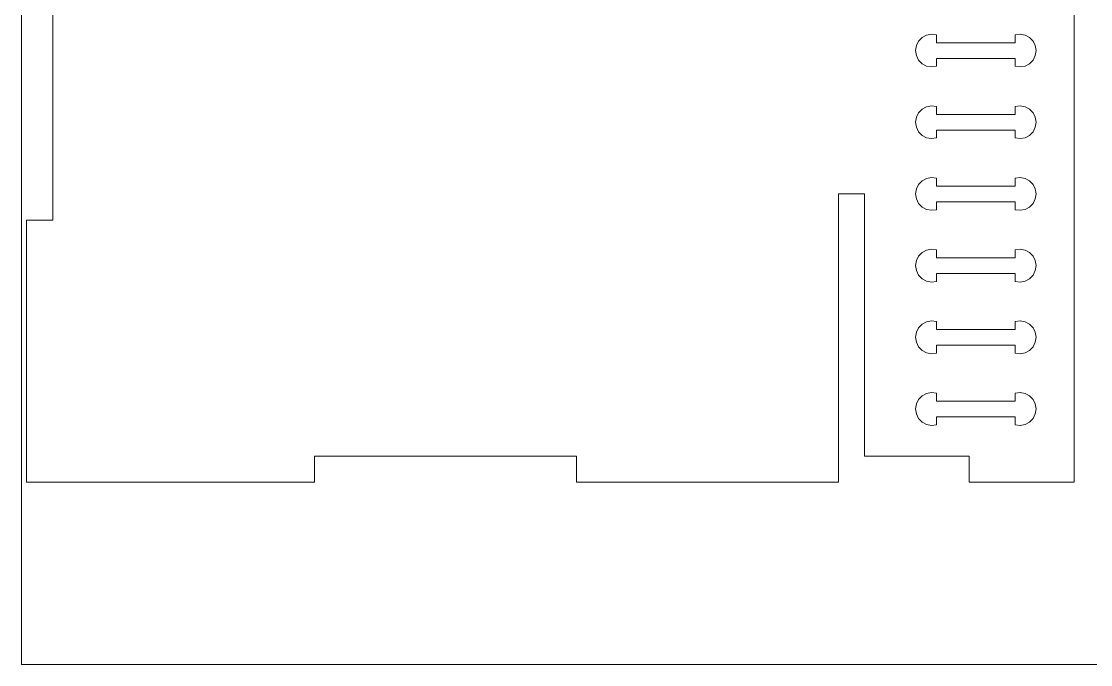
# Model space of a CAD drawing. Header units: millimetres. Extents: x -12 to 720, y -546 to 534.
# Drawn here: x -12 to 233, y -546 to -398.7 of the extents above; entities that cross this region are included whole.
import ezdxf

# ---------------------------------------------------------------- set-up
doc = ezdxf.new("R2010")
doc.units = ezdxf.units.MM
doc.header["$MEASUREMENT"] = 0
doc.layers.add('2', color=5, linetype='Continuous')

msp = doc.modelspace()

# ---------------------------------------------------------------- linework, layer by layer
at = {"lineweight": 5}
for points, knots in [([(229.2, -504.24), (229.2, -504.24), (229.2, -504.24), (229.2, -504.24), (229.2, -504.24), (229.2, -504.24), (229.2, -264.24), (229.2, -264.24)], [0, 0, 0, 0, 0.333333, 0.333333, 0.333333, 0.333333, 1, 1, 1, 1]), ([(-10.8, -384.24), (-10.8, -384.24), (-4.8, -384.24), (-4.8, -384.24), (-4.8, -384.24), (-4.8, -384.24), (-4.8, -444.24), (-4.8, -444.24), (-4.8, -444.24), (-4.8, -444.24), (-4.8, -444.24), (-4.8, -444.24)], [0, 0, 0, 0, 0.25, 0.25, 0.25, 0.25, 0.5, 0.5, 0.5, 0.5, 1, 1, 1, 1]), ([(215.71, -409.01), (215.71, -409.01), (215.71, -409.01), (215.71, -409.01), (215.71, -409.01), (215.71, -409.01), (215.71, -407.21), (215.71, -407.21), (215.71, -407.21), (215.71, -407.21), (197.71, -407.21), (197.71, -407.21), (197.71, -407.21), (197.71, -407.21), (197.71, -409.01), (197.71, -409.01), (197.71, -409.01), (197.71, -409.01), (196.56, -409.16), (196.56, -409.16), (196.56, -409.16), (196.56, -409.16), (195.43, -408.95), (195.43, -408.95), (195.43, -408.95), (195.43, -408.95), (194.41, -408.41), (194.41, -408.41), (194.41, -408.41), (194.41, -408.41), (193.6, -407.59), (193.6, -407.59), (193.6, -407.59), (193.6, -407.59), (193.09, -406.55), (193.09, -406.55), (193.09, -406.55), (193.09, -406.55), (192.91, -405.41), (192.91, -405.41), (192.91, -405.41), (192.91, -405.41), (193.09, -404.27), (193.09, -404.27), (193.09, -404.27), (193.09, -404.27), (193.6, -403.24), (193.6, -403.24), (193.6, -403.24), (193.6, -403.24), (194.41, -402.41), (194.41, -402.41), (194.41, -402.41), (194.41, -402.41), (195.43, -401.87), (195.43, -401.87), (195.43, -401.87), (195.43, -401.87), (196.56, -401.66), (196.56, -401.66), (196.56, -401.66), (196.56, -401.66), (197.71, -401.81), (197.71, -401.81)], [0, 0, 0, 0, 0.058824, 0.058824, 0.058824, 0.058824, 0.117647, 0.117647, 0.117647, 0.117647, 0.176471, 0.176471, 0.176471, 0.176471, 0.235294, 0.235294, 0.235294, 0.235294, 0.294118, 0.294118, 0.294118, 0.294118, 0.352941, 0.352941, 0.352941, 0.352941, 0.411765, 0.411765, 0.411765, 0.411765, 0.470588, 0.470588, 0.470588, 0.470588, 0.529412, 0.529412, 0.529412, 0.529412, 0.588235, 0.588235, 0.588235, 0.588235, 0.647059, 0.647059, 0.647059, 0.647059, 0.705882, 0.705882, 0.705882, 0.705882, 0.764706, 0.764706, 0.764706, 0.764706, 0.823529, 0.823529, 0.823529, 0.823529, 0.882353, 0.882353, 0.882353, 0.882353, 1, 1, 1, 1]), ([(215.71, -409.01), (215.71, -409.01), (216.85, -409.16), (216.85, -409.16), (216.85, -409.16), (216.85, -409.16), (217.99, -408.95), (217.99, -408.95), (217.99, -408.95), (217.99, -408.95), (219.01, -408.41), (219.01, -408.41), (219.01, -408.41), (219.01, -408.41), (219.81, -407.59), (219.81, -407.59), (219.81, -407.59), (219.81, -407.59), (220.33, -406.55), (220.33, -406.55), (220.33, -406.55), (220.33, -406.55), (220.51, -405.41), (220.51, -405.41), (220.51, -405.41), (220.51, -405.41), (220.33, -404.27), (220.33, -404.27), (220.33, -404.27), (220.33, -404.27), (219.81, -403.24), (219.81, -403.24), (219.81, -403.24), (219.81, -403.24), (219.01, -402.41), (219.01, -402.41), (219.01, -402.41), (219.01, -402.41), (217.99, -401.87), (217.99, -401.87), (217.99, -401.87), (217.99, -401.87), (216.85, -401.66), (216.85, -401.66), (216.85, -401.66), (216.85, -401.66), (215.71, -401.81), (215.71, -401.81), (215.71, -401.81), (215.71, -401.81), (215.71, -403.61), (215.71, -403.61), (215.71, -403.61), (215.71, -403.61), (197.71, -403.61), (197.71, -403.61), (197.71, -403.61), (197.71, -403.61), (197.71, -401.81), (197.71, -401.81)], [0, 0, 0, 0, 0.0625, 0.0625, 0.0625, 0.0625, 0.125, 0.125, 0.125, 0.125, 0.1875, 0.1875, 0.1875, 0.1875, 0.25, 0.25, 0.25, 0.25, 0.3125, 0.3125, 0.3125, 0.3125, 0.375, 0.375, 0.375, 0.375, 0.4375, 0.4375, 0.4375, 0.4375, 0.5, 0.5, 0.5, 0.5, 0.5625, 0.5625, 0.5625, 0.5625, 0.625, 0.625, 0.625, 0.625, 0.6875, 0.6875, 0.6875, 0.6875, 0.75, 0.75, 0.75, 0.75, 0.8125, 0.8125, 0.8125, 0.8125, 0.875, 0.875, 0.875, 0.875, 1, 1, 1, 1]), ([(215.71, -425.42), (215.71, -425.42), (215.71, -423.62), (215.71, -423.62), (215.71, -423.62), (215.71, -423.62), (197.71, -423.62), (197.71, -423.62), (197.71, -423.62), (197.71, -423.62), (197.71, -425.42), (197.71, -425.42), (197.71, -425.42), (197.71, -425.42), (196.56, -425.57), (196.56, -425.57), (196.56, -425.57), (196.56, -425.57), (195.43, -425.37), (195.43, -425.37), (195.43, -425.37), (195.43, -425.37), (194.41, -424.82), (194.41, -424.82), (194.41, -424.82), (194.41, -424.82), (193.6, -424), (193.6, -424), (193.6, -424), (193.6, -424), (193.09, -422.97), (193.09, -422.97), (193.09, -422.97), (193.09, -422.97), (192.91, -421.82), (192.91, -421.82), (192.91, -421.82), (192.91, -421.82), (193.09, -420.68), (193.09, -420.68), (193.09, -420.68), (193.09, -420.68), (193.6, -419.65), (193.6, -419.65), (193.6, -419.65), (193.6, -419.65), (194.41, -418.82), (194.41, -418.82), (194.41, -418.82), (194.41, -418.82), (195.43, -418.28), (195.43, -418.28), (195.43, -418.28), (195.43, -418.28), (196.56, -418.08), (196.56, -418.08), (196.56, -418.08), (196.56, -418.08), (197.71, -418.22), (197.71, -418.22)], [0, 0, 0, 0, 0.0625, 0.0625, 0.0625, 0.0625, 0.125, 0.125, 0.125, 0.125, 0.1875, 0.1875, 0.1875, 0.1875, 0.25, 0.25, 0.25, 0.25, 0.3125, 0.3125, 0.3125, 0.3125, 0.375, 0.375, 0.375, 0.375, 0.4375, 0.4375, 0.4375, 0.4375, 0.5, 0.5, 0.5, 0.5, 0.5625, 0.5625, 0.5625, 0.5625, 0.625, 0.625, 0.625, 0.625, 0.6875, 0.6875, 0.6875, 0.6875, 0.75, 0.75, 0.75, 0.75, 0.8125, 0.8125, 0.8125, 0.8125, 0.875, 0.875, 0.875, 0.875, 1, 1, 1, 1]), ([(216.85, -425.57), (216.85, -425.57), (217.99, -425.37), (217.99, -425.37), (217.99, -425.37), (217.99, -425.37), (219.01, -424.82), (219.01, -424.82), (219.01, -424.82), (219.01, -424.82), (219.81, -424), (219.81, -424), (219.81, -424), (219.81, -424), (220.33, -422.97), (220.33, -422.97), (220.33, -422.97), (220.33, -422.97), (220.51, -421.82), (220.51, -421.82), (220.51, -421.82), (220.51, -421.82), (220.33, -420.68), (220.33, -420.68), (220.33, -420.68), (220.33, -420.68), (219.81, -419.65), (219.81, -419.65), (219.81, -419.65), (219.81, -419.65), (219.01, -418.82), (219.01, -418.82), (219.01, -418.82), (219.01, -418.82), (217.99, -418.28), (217.99, -418.28), (217.99, -418.28), (217.99, -418.28), (216.85, -418.08), (216.85, -418.08), (216.85, -418.08), (216.85, -418.08), (215.71, -418.22), (215.71, -418.22), (215.71, -418.22), (215.71, -418.22), (215.71, -420.02), (215.71, -420.02), (215.71, -420.02), (215.71, -420.02), (197.71, -420.02), (197.71, -420.02), (197.71, -420.02), (197.71, -420.02), (197.71, -420.02), (197.71, -420.02)], [0, 0, 0, 0, 0.066667, 0.066667, 0.066667, 0.066667, 0.133333, 0.133333, 0.133333, 0.133333, 0.2, 0.2, 0.2, 0.2, 0.266667, 0.266667, 0.266667, 0.266667, 0.333333, 0.333333, 0.333333, 0.333333, 0.4, 0.4, 0.4, 0.4, 0.466667, 0.466667, 0.466667, 0.466667, 0.533333, 0.533333, 0.533333, 0.533333, 0.6, 0.6, 0.6, 0.6, 0.666667, 0.666667, 0.666667, 0.666667, 0.733333, 0.733333, 0.733333, 0.733333, 0.8, 0.8, 0.8, 0.8, 0.866667, 0.866667, 0.866667, 0.866667, 1, 1, 1, 1]), ([(197.71, -420.02), (197.71, -420.02), (197.71, -418.22), (197.71, -418.22), (197.71, -418.22), (197.71, -418.22), (197.71, -418.22), (197.71, -418.22)], [0, 0, 0, 0, 0.333333, 0.333333, 0.333333, 0.333333, 1, 1, 1, 1]), ([(215.71, -425.42), (215.71, -425.42), (216.85, -425.57), (216.85, -425.57), (216.85, -425.57), (216.85, -425.57), (216.85, -425.57), (216.85, -425.57)], [0, 0, 0, 0, 0.333333, 0.333333, 0.333333, 0.333333, 1, 1, 1, 1]), ([(215.71, -441.84), (215.71, -441.84), (215.71, -441.84), (215.71, -441.84), (215.71, -441.84), (215.71, -441.84), (215.71, -440.04), (215.71, -440.04), (215.71, -440.04), (215.71, -440.04), (197.71, -440.04), (197.71, -440.04), (197.71, -440.04), (197.71, -440.04), (197.71, -441.84), (197.71, -441.84), (197.71, -441.84), (197.71, -441.84), (196.56, -441.99), (196.56, -441.99), (196.56, -441.99), (196.56, -441.99), (195.43, -441.78), (195.43, -441.78), (195.43, -441.78), (195.43, -441.78), (194.41, -441.24), (194.41, -441.24), (194.41, -441.24), (194.41, -441.24), (193.6, -440.41), (193.6, -440.41), (193.6, -440.41), (193.6, -440.41), (193.09, -439.38), (193.09, -439.38), (193.09, -439.38), (193.09, -439.38), (192.91, -438.24), (192.91, -438.24), (192.91, -438.24), (192.91, -438.24), (193.09, -437.1), (193.09, -437.1), (193.09, -437.1), (193.09, -437.1), (193.6, -436.06), (193.6, -436.06), (193.6, -436.06), (193.6, -436.06), (194.41, -435.24), (194.41, -435.24), (194.41, -435.24), (194.41, -435.24), (195.43, -434.69), (195.43, -434.69), (195.43, -434.69), (195.43, -434.69), (196.56, -434.49), (196.56, -434.49), (196.56, -434.49), (196.56, -434.49), (197.71, -434.64), (197.71, -434.64)], [0, 0, 0, 0, 0.058824, 0.058824, 0.058824, 0.058824, 0.117647, 0.117647, 0.117647, 0.117647, 0.176471, 0.176471, 0.176471, 0.176471, 0.235294, 0.235294, 0.235294, 0.235294, 0.294118, 0.294118, 0.294118, 0.294118, 0.352941, 0.352941, 0.352941, 0.352941, 0.411765, 0.411765, 0.411765, 0.411765, 0.470588, 0.470588, 0.470588, 0.470588, 0.529412, 0.529412, 0.529412, 0.529412, 0.588235, 0.588235, 0.588235, 0.588235, 0.647059, 0.647059, 0.647059, 0.647059, 0.705882, 0.705882, 0.705882, 0.705882, 0.764706, 0.764706, 0.764706, 0.764706, 0.823529, 0.823529, 0.823529, 0.823529, 0.882353, 0.882353, 0.882353, 0.882353, 1, 1, 1, 1]), ([(215.71, -441.84), (215.71, -441.84), (216.85, -441.99), (216.85, -441.99), (216.85, -441.99), (216.85, -441.99), (217.99, -441.78), (217.99, -441.78), (217.99, -441.78), (217.99, -441.78), (219.01, -441.24), (219.01, -441.24), (219.01, -441.24), (219.01, -441.24), (219.81, -440.41), (219.81, -440.41), (219.81, -440.41), (219.81, -440.41), (220.33, -439.38), (220.33, -439.38), (220.33, -439.38), (220.33, -439.38), (220.51, -438.24), (220.51, -438.24), (220.51, -438.24), (220.51, -438.24), (220.33, -437.1), (220.33, -437.1), (220.33, -437.1), (220.33, -437.1), (219.81, -436.06), (219.81, -436.06), (219.81, -436.06), (219.81, -436.06), (219.01, -435.24), (219.01, -435.24), (219.01, -435.24), (219.01, -435.24), (217.99, -434.69), (217.99, -434.69), (217.99, -434.69), (217.99, -434.69), (216.85, -434.49), (216.85, -434.49), (216.85, -434.49), (216.85, -434.49), (215.71, -434.64), (215.71, -434.64), (215.71, -434.64), (215.71, -434.64), (215.71, -436.44), (215.71, -436.44), (215.71, -436.44), (215.71, -436.44), (197.71, -436.44), (197.71, -436.44), (197.71, -436.44), (197.71, -436.44), (197.71, -434.64), (197.71, -434.64)], [0, 0, 0, 0, 0.0625, 0.0625, 0.0625, 0.0625, 0.125, 0.125, 0.125, 0.125, 0.1875, 0.1875, 0.1875, 0.1875, 0.25, 0.25, 0.25, 0.25, 0.3125, 0.3125, 0.3125, 0.3125, 0.375, 0.375, 0.375, 0.375, 0.4375, 0.4375, 0.4375, 0.4375, 0.5, 0.5, 0.5, 0.5, 0.5625, 0.5625, 0.5625, 0.5625, 0.625, 0.625, 0.625, 0.625, 0.6875, 0.6875, 0.6875, 0.6875, 0.75, 0.75, 0.75, 0.75, 0.8125, 0.8125, 0.8125, 0.8125, 0.875, 0.875, 0.875, 0.875, 1, 1, 1, 1]), ([(197.71, -436.44), (197.71, -436.44), (197.71, -434.64), (197.71, -434.64), (197.71, -434.64), (197.71, -434.64), (197.71, -434.64), (197.71, -434.64)], [0, 0, 0, 0, 0.333333, 0.333333, 0.333333, 0.333333, 1, 1, 1, 1]), ([(175.2, -498.24), (175.2, -498.24), (175.2, -498.24), (175.2, -498.24), (175.2, -498.24), (175.2, -498.24), (175.2, -438.24), (175.2, -438.24)], [0, 0, 0, 0, 0.333333, 0.333333, 0.333333, 0.333333, 1, 1, 1, 1]), ([(175.2, -438.24), (175.2, -438.24), (175.2, -438.24), (175.2, -438.24), (175.2, -438.24), (175.2, -438.24), (181.2, -438.24), (181.2, -438.24), (181.2, -438.24), (181.2, -438.24), (181.2, -498.24), (181.2, -498.24)], [0, 0, 0, 0, 0.25, 0.25, 0.25, 0.25, 0.5, 0.5, 0.5, 0.5, 1, 1, 1, 1]), ([(-10.8, -444.24), (-10.8, -444.24), (-10.8, -444.24), (-10.8, -444.24), (-10.8, -444.24), (-10.8, -444.24), (-10.8, -504.24), (-10.8, -504.24), (-10.8, -504.24), (-10.8, -504.24), (55.2, -504.24), (55.2, -504.24)], [0, 0, 0, 0, 0.25, 0.25, 0.25, 0.25, 0.5, 0.5, 0.5, 0.5, 1, 1, 1, 1]), ([(215.71, -458.25), (215.71, -458.25), (215.71, -456.45), (215.71, -456.45), (215.71, -456.45), (215.71, -456.45), (197.71, -456.45), (197.71, -456.45), (197.71, -456.45), (197.71, -456.45), (197.71, -458.25), (197.71, -458.25), (197.71, -458.25), (197.71, -458.25), (196.56, -458.4), (196.56, -458.4), (196.56, -458.4), (196.56, -458.4), (195.43, -458.19), (195.43, -458.19), (195.43, -458.19), (195.43, -458.19), (194.41, -457.65), (194.41, -457.65), (194.41, -457.65), (194.41, -457.65), (193.6, -456.82), (193.6, -456.82), (193.6, -456.82), (193.6, -456.82), (193.09, -455.79), (193.09, -455.79), (193.09, -455.79), (193.09, -455.79), (192.91, -454.65), (192.91, -454.65), (192.91, -454.65), (192.91, -454.65), (193.09, -453.51), (193.09, -453.51), (193.09, -453.51), (193.09, -453.51), (193.6, -452.48), (193.6, -452.48), (193.6, -452.48), (193.6, -452.48), (194.41, -451.65), (194.41, -451.65), (194.41, -451.65), (194.41, -451.65), (195.43, -451.11), (195.43, -451.11), (195.43, -451.11), (195.43, -451.11), (196.56, -450.9), (196.56, -450.9), (196.56, -450.9), (196.56, -450.9), (197.71, -451.05), (197.71, -451.05)], [0, 0, 0, 0, 0.0625, 0.0625, 0.0625, 0.0625, 0.125, 0.125, 0.125, 0.125, 0.1875, 0.1875, 0.1875, 0.1875, 0.25, 0.25, 0.25, 0.25, 0.3125, 0.3125, 0.3125, 0.3125, 0.375, 0.375, 0.375, 0.375, 0.4375, 0.4375, 0.4375, 0.4375, 0.5, 0.5, 0.5, 0.5, 0.5625, 0.5625, 0.5625, 0.5625, 0.625, 0.625, 0.625, 0.625, 0.6875, 0.6875, 0.6875, 0.6875, 0.75, 0.75, 0.75, 0.75, 0.8125, 0.8125, 0.8125, 0.8125, 0.875, 0.875, 0.875, 0.875, 1, 1, 1, 1]), ([(216.85, -458.4), (216.85, -458.4), (217.99, -458.19), (217.99, -458.19), (217.99, -458.19), (217.99, -458.19), (219.01, -457.65), (219.01, -457.65), (219.01, -457.65), (219.01, -457.65), (219.81, -456.82), (219.81, -456.82), (219.81, -456.82), (219.81, -456.82), (220.33, -455.79), (220.33, -455.79), (220.33, -455.79), (220.33, -455.79), (220.51, -454.65), (220.51, -454.65), (220.51, -454.65), (220.51, -454.65), (220.33, -453.51), (220.33, -453.51), (220.33, -453.51), (220.33, -453.51), (219.81, -452.48), (219.81, -452.48), (219.81, -452.48), (219.81, -452.48), (219.01, -451.65), (219.01, -451.65), (219.01, -451.65), (219.01, -451.65), (217.99, -451.11), (217.99, -451.11), (217.99, -451.11), (217.99, -451.11), (216.85, -450.9), (216.85, -450.9), (216.85, -450.9), (216.85, -450.9), (215.71, -451.05), (215.71, -451.05), (215.71, -451.05), (215.71, -451.05), (215.71, -452.85), (215.71, -452.85), (215.71, -452.85), (215.71, -452.85), (197.71, -452.85), (197.71, -452.85), (197.71, -452.85), (197.71, -452.85), (197.71, -452.85), (197.71, -452.85)], [0, 0, 0, 0, 0.066667, 0.066667, 0.066667, 0.066667, 0.133333, 0.133333, 0.133333, 0.133333, 0.2, 0.2, 0.2, 0.2, 0.266667, 0.266667, 0.266667, 0.266667, 0.333333, 0.333333, 0.333333, 0.333333, 0.4, 0.4, 0.4, 0.4, 0.466667, 0.466667, 0.466667, 0.466667, 0.533333, 0.533333, 0.533333, 0.533333, 0.6, 0.6, 0.6, 0.6, 0.666667, 0.666667, 0.666667, 0.666667, 0.733333, 0.733333, 0.733333, 0.733333, 0.8, 0.8, 0.8, 0.8, 0.866667, 0.866667, 0.866667, 0.866667, 1, 1, 1, 1]), ([(197.71, -452.85), (197.71, -452.85), (197.71, -451.05), (197.71, -451.05), (197.71, -451.05), (197.71, -451.05), (197.71, -451.05), (197.71, -451.05)], [0, 0, 0, 0, 0.333333, 0.333333, 0.333333, 0.333333, 1, 1, 1, 1]), ([(215.71, -458.25), (215.71, -458.25), (216.85, -458.4), (216.85, -458.4), (216.85, -458.4), (216.85, -458.4), (216.85, -458.4), (216.85, -458.4)], [0, 0, 0, 0, 0.333333, 0.333333, 0.333333, 0.333333, 1, 1, 1, 1]), ([(215.71, -474.66), (215.71, -474.66), (215.71, -474.66), (215.71, -474.66), (215.71, -474.66), (215.71, -474.66), (215.71, -472.86), (215.71, -472.86), (215.71, -472.86), (215.71, -472.86), (197.71, -472.86), (197.71, -472.86), (197.71, -472.86), (197.71, -472.86), (197.71, -474.66), (197.71, -474.66), (197.71, -474.66), (197.71, -474.66), (196.56, -474.81), (196.56, -474.81), (196.56, -474.81), (196.56, -474.81), (195.43, -474.6), (195.43, -474.6), (195.43, -474.6), (195.43, -474.6), (194.41, -474.06), (194.41, -474.06), (194.41, -474.06), (194.41, -474.06), (193.6, -473.23), (193.6, -473.23), (193.6, -473.23), (193.6, -473.23), (193.09, -472.2), (193.09, -472.2), (193.09, -472.2), (193.09, -472.2), (192.91, -471.06), (192.91, -471.06), (192.91, -471.06), (192.91, -471.06), (193.09, -469.92), (193.09, -469.92), (193.09, -469.92), (193.09, -469.92), (193.6, -468.89), (193.6, -468.89), (193.6, -468.89), (193.6, -468.89), (194.41, -468.06), (194.41, -468.06), (194.41, -468.06), (194.41, -468.06), (195.43, -467.52), (195.43, -467.52), (195.43, -467.52), (195.43, -467.52), (196.56, -467.31), (196.56, -467.31), (196.56, -467.31), (196.56, -467.31), (197.71, -467.46), (197.71, -467.46)], [0, 0, 0, 0, 0.058824, 0.058824, 0.058824, 0.058824, 0.117647, 0.117647, 0.117647, 0.117647, 0.176471, 0.176471, 0.176471, 0.176471, 0.235294, 0.235294, 0.235294, 0.235294, 0.294118, 0.294118, 0.294118, 0.294118, 0.352941, 0.352941, 0.352941, 0.352941, 0.411765, 0.411765, 0.411765, 0.411765, 0.470588, 0.470588, 0.470588, 0.470588, 0.529412, 0.529412, 0.529412, 0.529412, 0.588235, 0.588235, 0.588235, 0.588235, 0.647059, 0.647059, 0.647059, 0.647059, 0.705882, 0.705882, 0.705882, 0.705882, 0.764706, 0.764706, 0.764706, 0.764706, 0.823529, 0.823529, 0.823529, 0.823529, 0.882353, 0.882353, 0.882353, 0.882353, 1, 1, 1, 1]), ([(215.71, -474.66), (215.71, -474.66), (216.85, -474.81), (216.85, -474.81), (216.85, -474.81), (216.85, -474.81), (217.99, -474.6), (217.99, -474.6), (217.99, -474.6), (217.99, -474.6), (219.01, -474.06), (219.01, -474.06), (219.01, -474.06), (219.01, -474.06), (219.81, -473.23), (219.81, -473.23), (219.81, -473.23), (219.81, -473.23), (220.33, -472.2), (220.33, -472.2), (220.33, -472.2), (220.33, -472.2), (220.51, -471.06), (220.51, -471.06), (220.51, -471.06), (220.51, -471.06), (220.33, -469.92), (220.33, -469.92), (220.33, -469.92), (220.33, -469.92), (219.81, -468.89), (219.81, -468.89), (219.81, -468.89), (219.81, -468.89), (219.01, -468.06), (219.01, -468.06), (219.01, -468.06), (219.01, -468.06), (217.99, -467.52), (217.99, -467.52), (217.99, -467.52), (217.99, -467.52), (216.85, -467.31), (216.85, -467.31), (216.85, -467.31), (216.85, -467.31), (215.71, -467.46), (215.71, -467.46), (215.71, -467.46), (215.71, -467.46), (215.71, -469.26), (215.71, -469.26), (215.71, -469.26), (215.71, -469.26), (197.71, -469.26), (197.71, -469.26), (197.71, -469.26), (197.71, -469.26), (197.71, -467.46), (197.71, -467.46)], [0, 0, 0, 0, 0.0625, 0.0625, 0.0625, 0.0625, 0.125, 0.125, 0.125, 0.125, 0.1875, 0.1875, 0.1875, 0.1875, 0.25, 0.25, 0.25, 0.25, 0.3125, 0.3125, 0.3125, 0.3125, 0.375, 0.375, 0.375, 0.375, 0.4375, 0.4375, 0.4375, 0.4375, 0.5, 0.5, 0.5, 0.5, 0.5625, 0.5625, 0.5625, 0.5625, 0.625, 0.625, 0.625, 0.625, 0.6875, 0.6875, 0.6875, 0.6875, 0.75, 0.75, 0.75, 0.75, 0.8125, 0.8125, 0.8125, 0.8125, 0.875, 0.875, 0.875, 0.875, 1, 1, 1, 1]), ([(215.71, -491.07), (215.71, -491.07), (215.71, -489.27), (215.71, -489.27), (215.71, -489.27), (215.71, -489.27), (197.71, -489.27), (197.71, -489.27), (197.71, -489.27), (197.71, -489.27), (197.71, -491.07), (197.71, -491.07), (197.71, -491.07), (197.71, -491.07), (196.56, -491.22), (196.56, -491.22), (196.56, -491.22), (196.56, -491.22), (195.43, -491.02), (195.43, -491.02), (195.43, -491.02), (195.43, -491.02), (194.41, -490.47), (194.41, -490.47), (194.41, -490.47), (194.41, -490.47), (193.6, -489.65), (193.6, -489.65), (193.6, -489.65), (193.6, -489.65), (193.09, -488.61), (193.09, -488.61), (193.09, -488.61), (193.09, -488.61), (192.91, -487.47), (192.91, -487.47), (192.91, -487.47), (192.91, -487.47), (193.09, -486.33), (193.09, -486.33), (193.09, -486.33), (193.09, -486.33), (193.6, -485.3), (193.6, -485.3), (193.6, -485.3), (193.6, -485.3), (194.41, -484.47), (194.41, -484.47), (194.41, -484.47), (194.41, -484.47), (195.43, -483.93), (195.43, -483.93), (195.43, -483.93), (195.43, -483.93), (196.56, -483.73), (196.56, -483.73), (196.56, -483.73), (196.56, -483.73), (197.71, -483.87), (197.71, -483.87)], [0, 0, 0, 0, 0.0625, 0.0625, 0.0625, 0.0625, 0.125, 0.125, 0.125, 0.125, 0.1875, 0.1875, 0.1875, 0.1875, 0.25, 0.25, 0.25, 0.25, 0.3125, 0.3125, 0.3125, 0.3125, 0.375, 0.375, 0.375, 0.375, 0.4375, 0.4375, 0.4375, 0.4375, 0.5, 0.5, 0.5, 0.5, 0.5625, 0.5625, 0.5625, 0.5625, 0.625, 0.625, 0.625, 0.625, 0.6875, 0.6875, 0.6875, 0.6875, 0.75, 0.75, 0.75, 0.75, 0.8125, 0.8125, 0.8125, 0.8125, 0.875, 0.875, 0.875, 0.875, 1, 1, 1, 1]), ([(216.85, -491.22), (216.85, -491.22), (217.99, -491.02), (217.99, -491.02), (217.99, -491.02), (217.99, -491.02), (219.01, -490.47), (219.01, -490.47), (219.01, -490.47), (219.01, -490.47), (219.81, -489.65), (219.81, -489.65), (219.81, -489.65), (219.81, -489.65), (220.33, -488.61), (220.33, -488.61), (220.33, -488.61), (220.33, -488.61), (220.51, -487.47), (220.51, -487.47), (220.51, -487.47), (220.51, -487.47), (220.33, -486.33), (220.33, -486.33), (220.33, -486.33), (220.33, -486.33), (219.81, -485.3), (219.81, -485.3), (219.81, -485.3), (219.81, -485.3), (219.01, -484.47), (219.01, -484.47), (219.01, -484.47), (219.01, -484.47), (217.99, -483.93), (217.99, -483.93), (217.99, -483.93), (217.99, -483.93), (216.85, -483.73), (216.85, -483.73), (216.85, -483.73), (216.85, -483.73), (215.71, -483.87), (215.71, -483.87), (215.71, -483.87), (215.71, -483.87), (215.71, -485.67), (215.71, -485.67), (215.71, -485.67), (215.71, -485.67), (197.71, -485.67), (197.71, -485.67), (197.71, -485.67), (197.71, -485.67), (197.71, -485.67), (197.71, -485.67)], [0, 0, 0, 0, 0.066667, 0.066667, 0.066667, 0.066667, 0.133333, 0.133333, 0.133333, 0.133333, 0.2, 0.2, 0.2, 0.2, 0.266667, 0.266667, 0.266667, 0.266667, 0.333333, 0.333333, 0.333333, 0.333333, 0.4, 0.4, 0.4, 0.4, 0.466667, 0.466667, 0.466667, 0.466667, 0.533333, 0.533333, 0.533333, 0.533333, 0.6, 0.6, 0.6, 0.6, 0.666667, 0.666667, 0.666667, 0.666667, 0.733333, 0.733333, 0.733333, 0.733333, 0.8, 0.8, 0.8, 0.8, 0.866667, 0.866667, 0.866667, 0.866667, 1, 1, 1, 1]), ([(197.71, -485.67), (197.71, -485.67), (197.71, -483.87), (197.71, -483.87), (197.71, -483.87), (197.71, -483.87), (197.71, -483.87), (197.71, -483.87)], [0, 0, 0, 0, 0.333333, 0.333333, 0.333333, 0.333333, 1, 1, 1, 1]), ([(215.71, -491.07), (215.71, -491.07), (216.85, -491.22), (216.85, -491.22), (216.85, -491.22), (216.85, -491.22), (216.85, -491.22), (216.85, -491.22)], [0, 0, 0, 0, 0.333333, 0.333333, 0.333333, 0.333333, 1, 1, 1, 1]), ([(115.2, -504.24), (115.2, -504.24), (115.2, -498.24), (115.2, -498.24), (115.2, -498.24), (115.2, -498.24), (115.2, -498.24), (115.2, -498.24), (115.2, -498.24), (115.2, -498.24), (55.2, -498.24), (55.2, -498.24), (55.2, -498.24), (55.2, -498.24), (55.2, -504.24), (55.2, -504.24)], [0, 0, 0, 0, 0.2, 0.2, 0.2, 0.2, 0.4, 0.4, 0.4, 0.4, 0.6, 0.6, 0.6, 0.6, 1, 1, 1, 1]), ([(175.2, -498.24), (175.2, -498.24), (175.2, -498.24), (175.2, -504.24), (175.2, -504.24)], [0.7142857, 0.7142857, 0.7142857, 0.7142857, 0.7142857, 1, 1, 1, 1]), ([(205.2, -498.24), (205.2, -498.24), (205.2, -498.24), (181.2, -498.24), (181.2, -498.24)], [0.5714286, 0.5714286, 0.5714286, 0.5714286, 0.5714286, 0.7142857, 0.7142857, 0.7142857, 0.7142857]), ([(205.2, -504.24), (205.2, -504.24), (205.2, -504.24), (205.2, -498.24), (205.2, -498.24)], [0.4285714, 0.4285714, 0.4285714, 0.4285714, 0.4285714, 0.5714286, 0.5714286, 0.5714286, 0.5714286]), ([(115.2, -504.24), (115.2, -504.24), (115.2, -504.24), (115.2, -504.24), (115.2, -504.24), (115.2, -504.24), (175.2, -504.24), (175.2, -504.24)], [0, 0, 0, 0, 0.333333, 0.333333, 0.333333, 0.333333, 1, 1, 1, 1]), ([(205.2, -504.24), (205.2, -504.24), (205.2, -504.24), (205.2, -504.24), (205.2, -504.24), (205.2, -504.24), (229.2, -504.24), (229.2, -504.24)], [0, 0, 0, 0, 0.333333, 0.333333, 0.333333, 0.333333, 1, 1, 1, 1])]:
    msp.add_open_spline(points, degree=3, knots=knots, dxfattribs=at)
for points in [[(-10.8, -444.24), (-10.8, -444.24), (-4.8, -444.24), (-4.8, -444.24)], [(175.2, -498.24), (175.2, -498.24), (175.2, -504.24), (175.2, -504.24)]]:
    msp.add_open_spline(points, degree=3, dxfattribs=at)
at = {"layer": '2', "lineweight": 5}
msp.add_open_spline([(-12, 534), (-12, 534), (-12, -546), (-12, -546), (-12, -546), (-12, -546), (720, -546), (720, -546), (720, -546), (720, -546), (720, 534), (720, 534), (720, 534), (720, 534), (-12, 534), (-12, 534)], degree=3, knots=[0, 0, 0, 0, 0.2, 0.2, 0.2, 0.2, 0.4, 0.4, 0.4, 0.4, 0.6, 0.6, 0.6, 0.6, 1, 1, 1, 1], dxfattribs=at)

doc.saveas('drawing.dxf')
